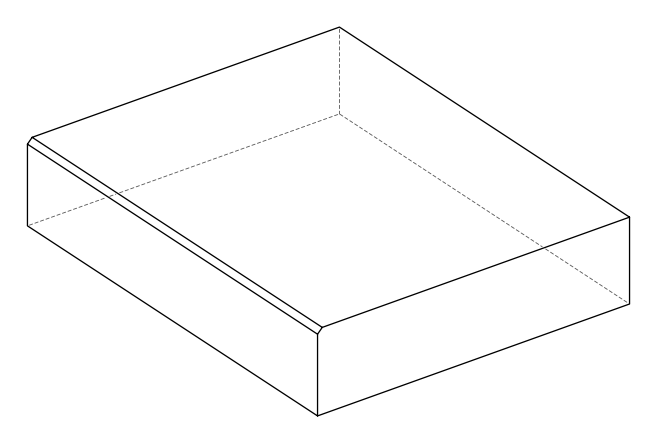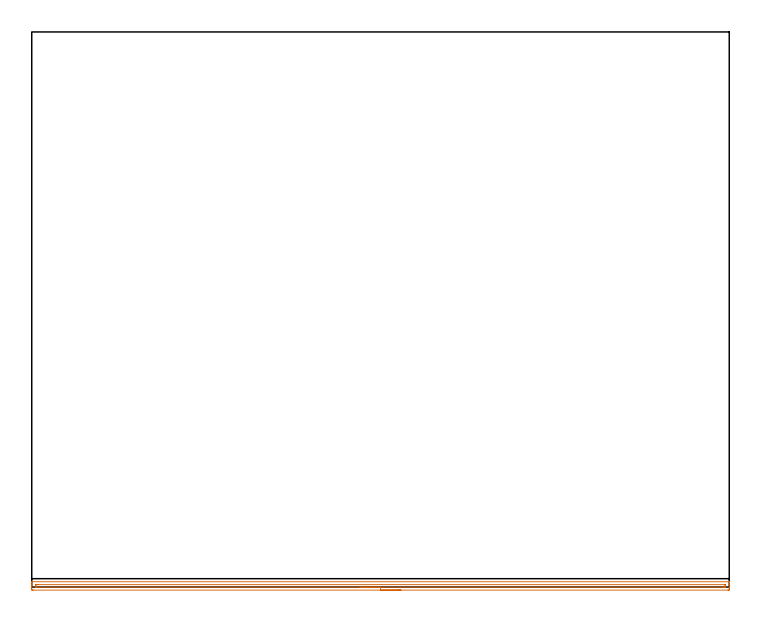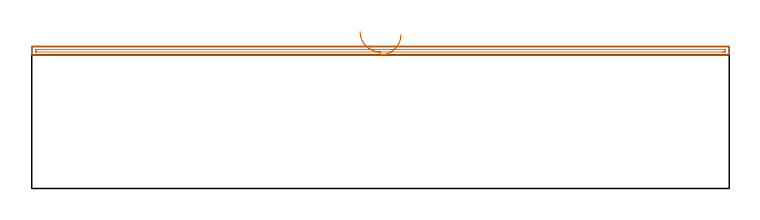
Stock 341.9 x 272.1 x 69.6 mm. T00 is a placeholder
(PLAN: 1 operations, 0 tool changes, 5.6 min)
(1 AREA_MILL | FG_CHAMFER_SURFACE | UGT0205_001 | 5.63 min | 2879 mm3)
(TOOL UGT0205_001 | Chamfer Mill 20 x 3 x 45 deg. | D20 FL50 Z2)
(OP 1 AREA_MILL)
G17 G21 G94 G90
T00 M6
G54
G17 G0 G90 X180.95 Y-1.5 S1061 M3
G43 Z79.6 H0
Z75.5
G94 G1 X180.912 Z74.628 F250.
X180.798 Z73.764
X180.609 Z72.912
X180.347 Z72.08
X180.013 Z71.274
X179.61 Z70.5
X179.142 Z69.764
X178.61 Z69.072
X178.021 Z68.429
X177.378 Z67.84
X176.686 Z67.308
X175.95 Z66.84
X175.176 Z66.437
X174.37 Z66.103
X173.538 Z65.841
X172.686 Z65.652
X171.822 Z65.538
X170.95 Z65.5
X0.628
X0.315 Y-1.498
X0.01 Y-1.493 Z65.503
X0. Y-1.192 Z65.803
Y-0.933 Z66.062
Y-0.321 Z66.673
Y0.197 Z67.194
Y0.55 Z67.546
Y1.068 Z68.064
Y1.421 Z68.416
Y2.127 Z69.127
Y2.351 Z69.35
X0.002 Y2.477 Z69.469
X0.01 Y2.597 Z69.588
X0.181 Y2.6 Z69.6
X341.719
X341.89 Y2.597 Z69.588
X341.898 Y2.477 Z69.469
X341.9 Y2.351 Z69.35
Y2.127 Z69.127
Y1.421 Z68.416
Y0.197 Z67.194
Y-0.321 Z66.673
Y-0.933 Z66.062
X341.897 Y-1.192 Z65.803
X341.89 Y-1.493 Z65.503
X341.585 Y-1.498 Z65.5
X341.272 Y-1.5
X170.95
Y-0.086 Z66.914
X2.416 Y-0.085 Z66.915
X2.172 Y-0.083 Z66.917
X2.057 Y-0.079 Z66.921
X2.01 Y-0.076 Z66.924
X2.008 Y-0.05 Z66.95
X2.002 Y0.083 Z67.083
X2.001 Y0.55 Z67.55
X2.003 Y0.953 Z67.953
X2.01 Y1.09 Z68.09
X2.018 Y1.179 Z68.179
X2.091 Y1.181 Z68.181
X2.416 Y1.184 Z68.184
X2.658 Y1.185 Z68.185
X3.31 Y1.186 Z68.186
X339.484 Y1.185 Z68.185
X339.728 Y1.183 Z68.183
X339.843 Y1.179 Z68.179
X339.89 Y1.176 Z68.176
X339.892 Y1.15 Z68.15
X339.898 Y1.017 Z68.017
X339.899 Y0.55 Z67.55
X339.897 Y0.147 Z67.147
X339.89 Y0.01 Z67.01
X339.882 Y-0.079 Z66.921
X339.809 Y-0.081 Z66.92
X339.484 Y-0.084 Z66.916
X339.242 Y-0.085 Z66.915
X338.59 Y-0.086 Z66.914
X170.95
X170.078 Z66.952
X169.214 Z67.066
X168.362 Z67.255
X167.53 Z67.517
X166.724 Z67.851
X165.95 Z68.254
X165.214 Z68.723
X164.522 Z69.254
X163.879 Z69.843
X163.29 Z70.486
X162.758 Z71.179
X162.29 Z71.914
X161.887 Z72.688
X161.553 Z73.494
X161.291 Z74.326
X161.102 Z75.178
X160.988 Z76.043
X160.95 Z76.914
G0 Z79.6
M5
M2
